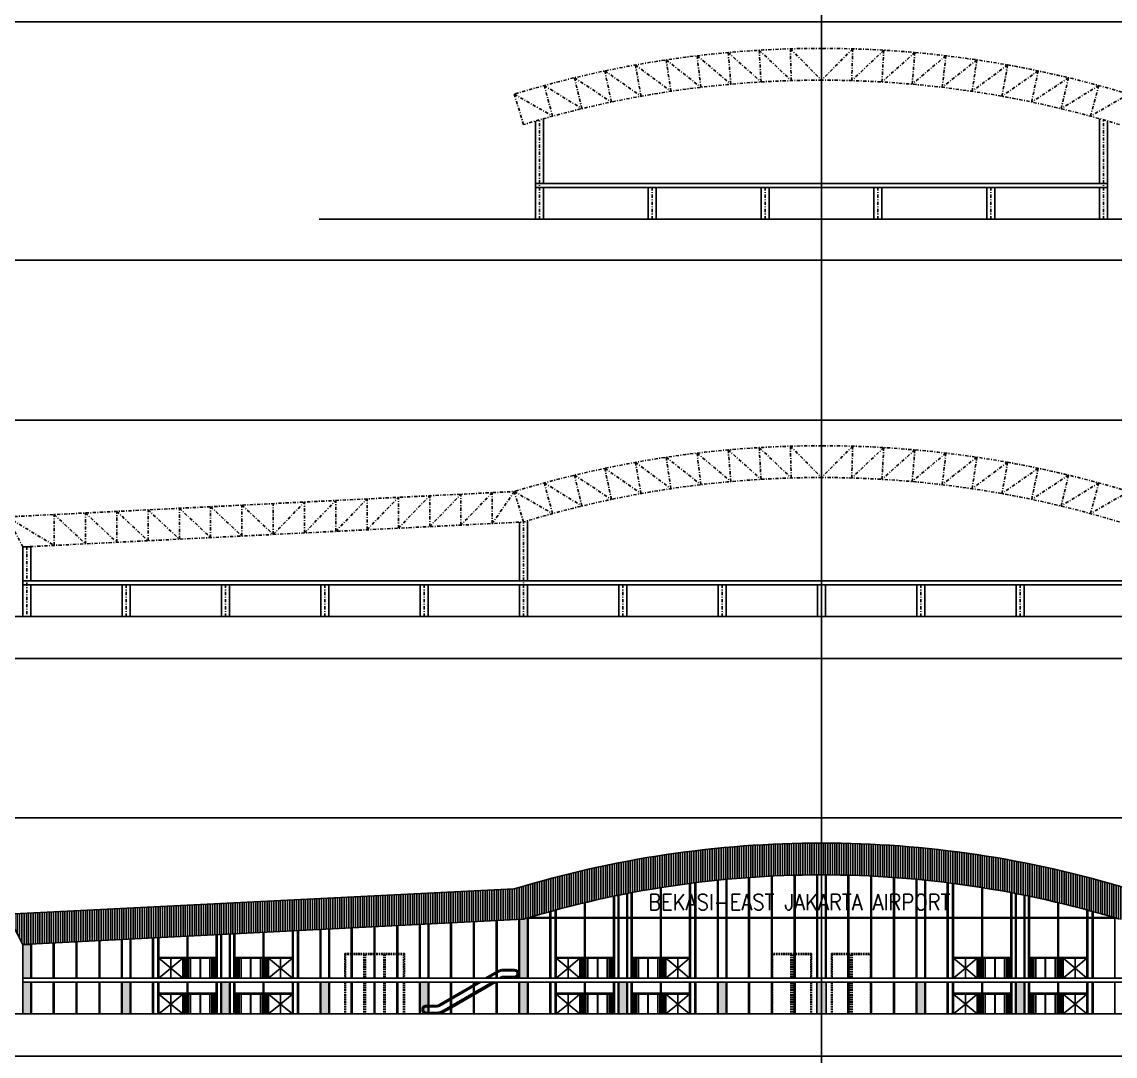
# Model space of a CAD drawing. Header units: millimetres. Extents: x -1 to 12300, y -1929 to 2470.
# Drawn here: x 7135.8 to 7273.3, y -1837.5 to -1707.3 of the extents above; entities that cross this region are included whole.
import ezdxf

# ---------------------------------------------------------------- set-up
doc = ezdxf.new("R2010")
doc.units = ezdxf.units.MM
doc.linetypes.add('DASHDOTBERNUZ', pattern=[0.8, 0.4, -0.2, 0, -0.2])
doc.linetypes.add('HIDDENBERNUZ', pattern=[0.3, 0.2, -0.1])
for name, color, linetype in [('01C', 250, 'Continuous'), ('01E', 250, 'DASHDOTBERNUZ'), ('01TXT', 250, 'Continuous'), ('05C', 1, 'Continuous'), ('_alçat', 7, 'Continuous')]:
    doc.layers.add(name, color=color, linetype=linetype)
doc.layers.add('_AUXILIAR', color=135, linetype='Continuous', plot=False)
doc.layers.add('viewport', color=241, linetype='Continuous', plot=False)
doc.styles.add('_PEGATINES', font='romans.shx', dxfattribs={"width": 0.9, "oblique": 20})

msp = doc.modelspace()

# ---------------------------------------------------------------- hatches: boundary and pattern name
at = {"layer": '_alçat'}
h = msp.add_hatch(dxfattribs=at)
h.set_pattern_fill('ANSI31', color=256, scale=0.09, angle=45)
h.paths.add_polyline_path([(7135.89, -1823.397), (7198.89, -1820.247, -0.0741552), (7236.39, -1814.655), (7236.39, -1810.655, 0.0741552), (7197.723, -1816.421), (7133.89, -1819.613)])
h = msp.add_hatch(dxfattribs=at)
h.set_pattern_fill('ANSI31', color=256, scale=0.09, angle=45)
h.paths.add_polyline_path([(7236.39, -1814.655), (7236.39, -1810.655, -0.0741552), (7275.057, -1816.421), (7338.89, -1819.613), (7336.89, -1823.397), (7273.89, -1820.247, 0.0741552)])
h = msp.add_hatch(color=256, dxfattribs=at)
h.dxf.hatch_style = 1
h.paths.add_polyline_path([(7198.39, -1827.655), (7199.39, -1827.655), (7199.39, -1820.096, 0.0010162), (7198.89, -1820.247), (7198.39, -1820.272)])
h = msp.add_hatch(color=256, dxfattribs=at)
h.dxf.hatch_style = 1
h.paths.add_polyline_path([(7136.89, -1823.397), (7135.89, -1823.397), (7135.89, -1827.655), (7136.89, -1827.655)])
h.paths.add_polyline_path([(7135.89, -1832.155), (7136.89, -1832.155), (7136.89, -1828.155), (7135.89, -1828.155)])
h = msp.add_hatch(color=256, dxfattribs=at)
h.dxf.hatch_style = 1
h.paths.add_polyline_path([(7148.39, -1832.155), (7149.39, -1832.155), (7149.39, -1828.155), (7148.39, -1828.155)])
h = msp.add_hatch(color=256, dxfattribs=at)
h.dxf.hatch_style = 1
h.paths.add_polyline_path([(7161.89, -1828.155), (7160.89, -1828.155), (7160.89, -1832.155), (7161.89, -1832.155)])
h = msp.add_hatch(color=256, dxfattribs=at)
h.dxf.hatch_style = 1
h.paths.add_polyline_path([(7174.39, -1828.155), (7173.39, -1828.155), (7173.39, -1832.155), (7174.39, -1832.155)])
h = msp.add_hatch(color=256, dxfattribs=at)
h.dxf.hatch_style = 1
h.paths.add_polyline_path([(7186.89, -1828.155), (7185.89, -1828.155), (7185.89, -1832.155), (7186.89, -1832.155)])
h = msp.add_hatch(color=256, dxfattribs=at)
h.dxf.hatch_style = 1
h.paths.add_polyline_path([(7199.39, -1828.155), (7198.39, -1828.155), (7198.39, -1832.155), (7199.39, -1832.155)])
h = msp.add_hatch(color=256, dxfattribs=at)
h.dxf.hatch_style = 1
h.paths.add_polyline_path([(7211.89, -1828.155), (7210.89, -1828.155), (7210.89, -1832.155), (7211.89, -1832.155)])
h = msp.add_hatch(color=256, dxfattribs=at)
h.dxf.hatch_style = 1
h.paths.add_polyline_path([(7224.39, -1828.155), (7223.39, -1828.155), (7223.39, -1832.155), (7224.39, -1832.155)])
h = msp.add_hatch(color=256, dxfattribs=at)
h.dxf.hatch_style = 1
h.paths.add_polyline_path([(7236.39, -1832.155), (7236.39, -1828.155), (7235.89, -1828.155), (7235.89, -1832.155)])
h = msp.add_hatch(color=256, dxfattribs=at)
h.dxf.hatch_style = 1
h.paths.add_polyline_path([(7236.39, -1832.155), (7236.39, -1828.155), (7236.89, -1828.155), (7236.89, -1832.155)])
h = msp.add_hatch(color=256, dxfattribs=at)
h.dxf.hatch_style = 1
h.paths.add_polyline_path([(7248.39, -1828.155), (7249.39, -1828.155), (7249.39, -1832.155), (7248.39, -1832.155)])
h = msp.add_hatch(color=256, dxfattribs=at)
h.dxf.hatch_style = 1
h.paths.add_polyline_path([(7260.89, -1828.155), (7261.89, -1828.155), (7261.89, -1832.155), (7260.89, -1832.155)])

# ---------------------------------------------------------------- linework, layer by layer
at = {"layer": '01C'}
for p, q in [((7201.39, -1727.655), (7201.39, -1719.512)), ((7271.39, -1727.655), (7271.39, -1719.512)), ((7200.39, -1727.655), (7200.39, -1719.799)), ((7272.39, -1727.655), (7272.39, -1719.799)), ((7200.39, -1732.155), (7200.39, -1728.155)), ((7201.39, -1732.155), (7201.39, -1728.155)), ((7214.59, -1732.155), (7214.59, -1728.155)), ((7215.59, -1732.155), (7215.59, -1728.155)), ((7228.79, -1732.155), (7228.79, -1728.155)), ((7229.79, -1732.155), (7229.79, -1728.155)), ((7242.99, -1732.155), (7242.99, -1728.155)), ((7243.99, -1732.155), (7243.99, -1728.155)), ((7257.19, -1732.155), (7257.19, -1728.155)), ((7258.19, -1732.155), (7258.19, -1728.155)), ((7271.39, -1732.155), (7271.39, -1728.155)), ((7272.39, -1732.155), (7272.39, -1728.155)), ((7198.39, -1770.272), (7198.39, -1777.655)), ((7199.39, -1770.096), (7199.39, -1777.655)), ((7135.89, -1777.655), (7135.89, -1773.397)), ((7135.89, -1773.397), (7136.89, -1773.397)), ((7136.89, -1777.655), (7136.89, -1773.397)), ((7135.89, -1778.155), (7135.89, -1782.155)), ((7136.89, -1778.155), (7136.89, -1782.155)), ((7148.39, -1778.155), (7148.39, -1782.155)), ((7149.39, -1778.155), (7149.39, -1782.155)), ((7160.89, -1778.155), (7160.89, -1782.155)), ((7161.89, -1778.155), (7161.89, -1782.155)), ((7173.39, -1778.155), (7173.39, -1782.155)), ((7174.39, -1778.155), (7174.39, -1782.155)), ((7185.89, -1778.155), (7185.89, -1782.155)), ((7186.89, -1778.155), (7186.89, -1782.155)), ((7198.39, -1778.155), (7198.39, -1782.155)), ((7199.39, -1778.155), (7199.39, -1782.155)), ((7210.89, -1778.155), (7210.89, -1782.155)), ((7211.89, -1778.155), (7211.89, -1782.155)), ((7223.39, -1778.155), (7223.39, -1782.155)), ((7224.39, -1778.155), (7224.39, -1782.155)), ((7235.89, -1778.155), (7235.89, -1782.155)), ((7236.89, -1778.155), (7236.89, -1782.155)), ((7248.39, -1778.155), (7248.39, -1782.155)), ((7249.39, -1778.155), (7249.39, -1782.155)), ((7260.89, -1778.155), (7260.89, -1782.155)), ((7261.89, -1778.155), (7261.89, -1782.155))]:
    msp.add_line(p, q, dxfattribs=at)
at = {"layer": '01E'}
for p, q in [((7224.989, -1715.161), (7224.634, -1711.177)), ((7224.634, -1711.177), (7228.784, -1714.88)), ((7228.547, -1710.887), (7228.784, -1714.88)), ((7228.547, -1710.887), (7232.585, -1714.711)), ((7232.585, -1714.711), (7232.467, -1710.713)), ((7232.467, -1710.713), (7236.39, -1714.655)), ((7236.39, -1714.655), (7236.39, -1710.655)), ((7240.313, -1710.713), (7236.39, -1714.655)), ((7240.195, -1714.711), (7240.313, -1710.713)), ((7244.233, -1710.887), (7240.195, -1714.711)), ((7244.233, -1710.887), (7243.996, -1714.88)), ((7248.146, -1711.177), (7243.996, -1714.88)), ((7247.791, -1715.161), (7248.146, -1711.177)), ((7213.678, -1716.677), (7212.971, -1712.74)), ((7212.971, -1712.74), (7217.433, -1716.06)), ((7217.433, -1716.06), (7216.843, -1712.104)), ((7216.843, -1712.104), (7221.204, -1715.555)), ((7221.204, -1715.555), (7220.732, -1711.583)), ((7220.732, -1711.583), (7224.989, -1715.161)), ((7252.049, -1711.583), (7247.791, -1715.161)), ((7251.576, -1715.555), (7252.049, -1711.583)), ((7255.938, -1712.104), (7251.576, -1715.555)), ((7255.348, -1716.06), (7255.938, -1712.104)), ((7259.809, -1712.74), (7255.348, -1716.06)), ((7259.102, -1716.677), (7259.809, -1712.74)), ((7209.12, -1713.491), (7209.943, -1717.405)), ((7209.12, -1713.491), (7213.678, -1716.677)), ((7263.66, -1713.491), (7259.102, -1716.677)), ((7263.66, -1713.491), (7262.837, -1717.405)), ((7202.546, -1719.191), (7201.493, -1715.332)), ((7201.493, -1715.332), (7206.231, -1718.243)), ((7206.231, -1718.243), (7205.293, -1714.355)), ((7205.293, -1714.355), (7209.943, -1717.405)), ((7267.488, -1714.355), (7262.837, -1717.405)), ((7266.549, -1718.243), (7267.488, -1714.355)), ((7271.288, -1715.332), (7266.549, -1718.243)), ((7270.235, -1719.191), (7271.288, -1715.332)), ((7197.723, -1716.421), (7202.546, -1719.191)), ((7198.89, -1720.247), (7197.723, -1716.421)), ((7275.057, -1716.421), (7270.235, -1719.191)), ((7200.89, -1732.155), (7200.89, -1719.655)), ((7271.89, -1732.155), (7271.89, -1719.655)), ((7215.09, -1732.155), (7215.09, -1728.155)), ((7229.29, -1732.155), (7229.29, -1728.155)), ((7243.49, -1732.155), (7243.49, -1728.155)), ((7257.69, -1732.155), (7257.69, -1728.155)), ((7228.547, -1760.887), (7228.784, -1764.88)), ((7228.547, -1760.887), (7232.585, -1764.711)), ((7232.585, -1764.711), (7232.467, -1760.713)), ((7232.467, -1760.713), (7236.39, -1764.655)), ((7236.39, -1764.655), (7236.39, -1760.655)), ((7240.313, -1760.713), (7236.39, -1764.655)), ((7240.195, -1764.711), (7240.313, -1760.713)), ((7244.233, -1760.887), (7240.195, -1764.711)), ((7244.233, -1760.887), (7243.996, -1764.88)), ((7217.433, -1766.06), (7216.843, -1762.104)), ((7216.843, -1762.104), (7221.204, -1765.555)), ((7221.204, -1765.555), (7220.732, -1761.583)), ((7220.732, -1761.583), (7224.989, -1765.161)), ((7224.989, -1765.161), (7224.634, -1761.177)), ((7224.634, -1761.177), (7228.784, -1764.88)), ((7248.146, -1761.177), (7243.996, -1764.88)), ((7247.791, -1765.161), (7248.146, -1761.177)), ((7252.049, -1761.583), (7247.791, -1765.161)), ((7251.576, -1765.555), (7252.049, -1761.583)), ((7255.938, -1762.104), (7251.576, -1765.555)), ((7255.348, -1766.06), (7255.938, -1762.104)), ((7209.12, -1763.491), (7209.943, -1767.405)), ((7209.12, -1763.491), (7213.678, -1766.677)), ((7213.678, -1766.677), (7212.971, -1762.74)), ((7212.971, -1762.74), (7217.433, -1766.06)), ((7259.809, -1762.74), (7255.348, -1766.06)), ((7259.102, -1766.677), (7259.809, -1762.74)), ((7263.66, -1763.491), (7259.102, -1766.677)), ((7263.66, -1763.491), (7262.837, -1767.405)), ((7206.231, -1768.243), (7205.293, -1764.355)), ((7205.293, -1764.355), (7209.943, -1767.405)), ((7267.488, -1764.355), (7262.837, -1767.405)), ((7266.549, -1768.243), (7267.488, -1764.355)), ((7133.89, -1769.613), (7197.723, -1766.421)), ((7197.723, -1766.421), (7194.953, -1770.444)), ((7198.89, -1770.247), (7197.723, -1766.421)), ((7197.723, -1766.421), (7202.546, -1769.191)), ((7202.546, -1769.191), (7201.493, -1765.332)), ((7201.493, -1765.332), (7206.231, -1768.243)), ((7271.288, -1765.332), (7266.549, -1768.243)), ((7270.235, -1769.191), (7271.288, -1765.332)), ((7275.057, -1766.421), (7270.235, -1769.191)), ((7167.39, -1771.822), (7171.328, -1767.741)), ((7171.328, -1771.625), (7175.265, -1767.544)), ((7171.328, -1771.625), (7171.328, -1767.741)), ((7175.265, -1771.428), (7179.203, -1767.347)), ((7175.265, -1771.428), (7175.265, -1767.544)), ((7179.203, -1771.231), (7183.14, -1767.15)), ((7179.203, -1771.231), (7179.203, -1767.347)), ((7183.14, -1771.034), (7187.078, -1766.953)), ((7183.14, -1771.034), (7183.14, -1767.15)), ((7187.078, -1770.838), (7191.015, -1766.756)), ((7187.078, -1770.838), (7187.078, -1766.953)), ((7194.953, -1766.56), (7191.015, -1770.641)), ((7191.015, -1770.641), (7191.015, -1766.756)), ((7194.953, -1770.444), (7194.953, -1766.56)), ((7143.765, -1773.003), (7143.765, -1769.119)), ((7143.765, -1769.119), (7147.703, -1772.806)), ((7147.703, -1772.806), (7147.703, -1768.922)), ((7147.703, -1768.922), (7151.64, -1772.609)), ((7151.64, -1772.609), (7151.64, -1768.725)), ((7151.64, -1768.725), (7155.578, -1772.413)), ((7155.578, -1772.413), (7155.578, -1768.528)), ((7155.578, -1768.528), (7159.515, -1772.216)), ((7159.515, -1772.216), (7159.515, -1768.331)), ((7159.515, -1768.331), (7163.453, -1772.019)), ((7163.453, -1772.019), (7163.453, -1768.135)), ((7163.453, -1768.135), (7167.39, -1771.822)), ((7167.39, -1771.822), (7167.39, -1767.938)), ((7135.89, -1773.397), (7133.89, -1769.613)), ((7133.89, -1769.613), (7139.828, -1773.2)), ((7135.89, -1773.397), (7198.89, -1770.247)), ((7139.828, -1773.2), (7139.828, -1769.316)), ((7139.828, -1769.316), (7143.765, -1773.003)), ((7198.89, -1782.155), (7198.89, -1770.247)), ((7136.39, -1773.372), (7136.39, -1782.155)), ((7148.89, -1778.155), (7148.89, -1782.155)), ((7161.39, -1778.155), (7161.39, -1782.155)), ((7173.89, -1778.155), (7173.89, -1782.155)), ((7186.39, -1778.155), (7186.39, -1782.155)), ((7211.39, -1778.155), (7211.39, -1782.155)), ((7223.89, -1778.155), (7223.89, -1782.155)), ((7236.39, -1778.155), (7236.39, -1782.155)), ((7248.89, -1778.155), (7248.89, -1782.155)), ((7261.39, -1778.155), (7261.39, -1782.155))]:
    msp.add_line(p, q, dxfattribs=at)
for centre, radius, start, end in [((7236.39, -1843.18), 132.525, 90, 106.96407), ((7236.39, -1843.18), 132.525, 73.03593, 90), ((7236.39, -1843.18), 128.525, 90, 106.96407), ((7236.39, -1843.18), 128.525, 73.03593, 90), ((7236.39, -1893.18), 132.525, 90, 106.96407), ((7236.39, -1893.18), 132.525, 73.03593, 90), ((7236.39, -1893.18), 128.525, 90, 106.96407), ((7236.39, -1893.18), 128.525, 73.03593, 90)]:
    msp.add_arc(centre, radius, start, end, dxfattribs=at)
at = {"layer": '05C'}
for p, q in [((7200.39, -1728.155), (7200.39, -1727.655)), ((7236.39, -1727.655), (7200.39, -1727.655)), ((7236.39, -1727.655), (7272.39, -1727.655)), ((7272.39, -1728.155), (7272.39, -1727.655)), ((7236.39, -1728.155), (7200.39, -1728.155)), ((7236.39, -1728.155), (7272.39, -1728.155)), ((7173.185, -1732.155), (7299.596, -1732.155)), ((7236.39, -1777.655), (7135.89, -1777.655)), ((7135.89, -1777.655), (7135.89, -1778.155)), ((7236.39, -1778.155), (7135.89, -1778.155)), ((7236.39, -1777.655), (7336.89, -1777.655)), ((7236.39, -1778.155), (7336.89, -1778.155)), ((7123.612, -1782.155), (7349.169, -1782.155)), ((7123.696, -1832.155), (7342.076, -1832.155))]:
    msp.add_line(p, q, dxfattribs=at)
at = {"layer": '_alçat'}
for p, q in [((7148.39, -1782.155), (7148.39, -1778.155)), ((7149.39, -1782.155), (7149.39, -1778.155)), ((7160.89, -1782.155), (7160.89, -1778.155)), ((7161.89, -1782.155), (7161.89, -1778.155)), ((7173.39, -1782.155), (7173.39, -1778.155)), ((7174.39, -1782.155), (7174.39, -1778.155)), ((7185.89, -1782.155), (7185.89, -1778.155)), ((7186.89, -1782.155), (7186.89, -1778.155)), ((7210.89, -1782.155), (7210.89, -1778.155)), ((7211.89, -1782.155), (7211.89, -1778.155)), ((7223.39, -1782.155), (7223.39, -1778.155)), ((7224.39, -1782.155), (7224.39, -1778.155)), ((7235.89, -1782.155), (7235.89, -1778.155)), ((7236.89, -1782.155), (7236.89, -1778.155)), ((7248.39, -1782.155), (7248.39, -1778.155)), ((7249.39, -1782.155), (7249.39, -1778.155)), ((7260.89, -1782.155), (7260.89, -1778.155)), ((7261.89, -1782.155), (7261.89, -1778.155)), ((7232.965, -1827.655), (7232.965, -1814.7)), ((7233.015, -1827.655), (7233.015, -1814.699)), ((7233.065, -1827.655), (7233.065, -1814.698)), ((7235.79, -1827.655), (7235.79, -1814.656)), ((7235.84, -1827.655), (7235.84, -1814.656)), ((7235.89, -1827.655), (7235.89, -1814.656)), ((7236.89, -1827.655), (7236.89, -1814.656)), ((7236.94, -1827.655), (7236.94, -1814.656)), ((7236.99, -1827.655), (7236.99, -1814.656)), ((7239.715, -1827.655), (7239.715, -1814.698)), ((7239.765, -1827.655), (7239.765, -1814.699)), ((7239.815, -1827.655), (7239.815, -1814.7)), ((7219.796, -1815.73), (7219.796, -1827.655)), ((7219.896, -1815.717), (7219.896, -1827.655)), ((7220.465, -1827.655), (7220.465, -1815.645)), ((7220.515, -1827.655), (7220.515, -1815.639)), ((7220.565, -1827.655), (7220.565, -1815.633)), ((7223.29, -1827.655), (7223.29, -1815.324)), ((7223.34, -1827.655), (7223.34, -1815.319)), ((7223.39, -1827.655), (7223.39, -1815.314)), ((7224.39, -1827.655), (7224.39, -1815.216)), ((7224.44, -1827.655), (7224.44, -1815.211)), ((7224.49, -1827.655), (7224.49, -1815.207)), ((7227.215, -1827.655), (7227.215, -1814.982)), ((7227.265, -1827.655), (7227.265, -1814.979)), ((7227.315, -1827.655), (7227.315, -1814.975)), ((7230.09, -1827.655), (7230.09, -1814.809)), ((7230.14, -1827.655), (7230.14, -1814.807)), ((7230.19, -1827.655), (7230.19, -1814.804)), ((7242.59, -1827.655), (7242.59, -1814.804)), ((7242.64, -1827.655), (7242.64, -1814.807)), ((7242.69, -1827.655), (7242.69, -1814.809)), ((7245.465, -1827.655), (7245.465, -1814.975)), ((7245.515, -1827.655), (7245.515, -1814.979)), ((7245.565, -1827.655), (7245.565, -1814.982)), ((7248.29, -1827.655), (7248.29, -1815.207)), ((7248.34, -1827.655), (7248.34, -1815.211)), ((7248.39, -1827.655), (7248.39, -1815.216)), ((7249.39, -1827.655), (7249.39, -1815.314)), ((7249.44, -1827.655), (7249.44, -1815.319)), ((7249.49, -1827.655), (7249.49, -1815.324)), ((7252.215, -1827.655), (7252.215, -1815.633)), ((7252.265, -1827.655), (7252.265, -1815.639)), ((7252.315, -1827.655), (7252.315, -1815.645)), ((7252.884, -1815.717), (7252.884, -1827.655)), ((7252.984, -1815.73), (7252.984, -1827.655)), ((7133.89, -1819.613), (7197.723, -1816.421)), ((7210.229, -1817.345), (7210.229, -1827.655)), ((7210.329, -1817.325), (7210.329, -1827.655)), ((7210.79, -1827.655), (7210.79, -1817.23)), ((7210.89, -1827.655), (7210.89, -1817.21)), ((7211.89, -1827.655), (7211.89, -1817.011)), ((7211.99, -1827.655), (7211.99, -1816.992)), ((7212.451, -1816.904), (7212.451, -1827.655)), ((7212.551, -1816.885), (7212.551, -1827.655)), ((7216.124, -1825.055), (7216.124, -1816.263)), ((7216.174, -1825.055), (7216.174, -1816.255)), ((7216.224, -1825.055), (7216.224, -1816.247)), ((7256.557, -1825.055), (7256.557, -1816.247)), ((7256.607, -1825.055), (7256.607, -1816.255)), ((7256.657, -1825.055), (7256.657, -1816.263)), ((7260.229, -1816.885), (7260.229, -1827.655)), ((7260.329, -1816.904), (7260.329, -1827.655)), ((7260.79, -1827.655), (7260.79, -1816.992)), ((7260.89, -1827.655), (7260.89, -1817.011)), ((7261.89, -1827.655), (7261.89, -1817.21)), ((7261.99, -1827.655), (7261.99, -1817.23)), ((7262.451, -1817.325), (7262.451, -1827.655)), ((7262.551, -1817.345), (7262.551, -1827.655)), ((7206.557, -1825.055), (7206.557, -1818.165)), ((7206.607, -1825.055), (7206.607, -1818.153)), ((7206.657, -1825.055), (7206.657, -1818.141)), ((7266.124, -1825.055), (7266.124, -1818.141)), ((7266.174, -1825.055), (7266.174, -1818.153)), ((7266.224, -1825.055), (7266.224, -1818.165)), ((7135.89, -1823.397), (7133.89, -1819.613)), ((7199.39, -1827.655), (7199.39, -1820.096)), ((7199.49, -1820.016), (7236.39, -1820.016)), ((7199.49, -1827.655), (7199.49, -1820.066)), ((7199.49, -1820.066), (7236.39, -1820.066)), ((7199.49, -1820.116), (7236.39, -1820.116)), ((7202.215, -1827.655), (7202.215, -1819.281)), ((7202.265, -1827.655), (7202.265, -1819.268)), ((7202.315, -1827.655), (7202.315, -1819.254)), ((7202.884, -1819.099), (7202.884, -1827.655)), ((7202.984, -1819.072), (7202.984, -1827.655)), ((7273.29, -1820.016), (7236.39, -1820.016)), ((7273.29, -1820.066), (7236.39, -1820.066)), ((7273.29, -1820.116), (7236.39, -1820.116)), ((7269.796, -1819.072), (7269.796, -1827.655)), ((7269.896, -1819.099), (7269.896, -1827.655)), ((7270.465, -1827.655), (7270.465, -1819.254)), ((7270.515, -1827.655), (7270.515, -1819.268)), ((7270.565, -1827.655), (7270.565, -1819.281)), ((7273.29, -1827.655), (7273.29, -1820.066)), ((7135.89, -1823.397), (7198.89, -1820.247)), ((7173.29, -1827.655), (7173.29, -1821.527)), ((7173.34, -1827.655), (7173.34, -1821.524)), ((7173.39, -1827.655), (7173.39, -1821.522)), ((7174.39, -1827.655), (7174.39, -1821.472)), ((7174.44, -1827.655), (7174.44, -1821.469)), ((7174.49, -1827.655), (7174.49, -1821.467)), ((7177.215, -1827.655), (7177.215, -1821.331)), ((7177.265, -1827.655), (7177.265, -1821.328)), ((7177.315, -1827.655), (7177.315, -1821.326)), ((7180.09, -1827.655), (7180.09, -1821.187)), ((7180.14, -1827.655), (7180.14, -1821.184)), ((7180.19, -1827.655), (7180.19, -1821.182)), ((7182.965, -1827.655), (7182.965, -1821.043)), ((7183.015, -1827.655), (7183.015, -1821.041)), ((7183.065, -1827.655), (7183.065, -1821.038)), ((7185.79, -1827.655), (7185.79, -1820.902)), ((7185.84, -1827.655), (7185.84, -1820.899)), ((7185.89, -1827.655), (7185.89, -1820.897)), ((7186.89, -1827.655), (7186.89, -1820.847)), ((7186.94, -1827.655), (7186.94, -1820.844)), ((7186.99, -1827.655), (7186.99, -1820.842)), ((7189.715, -1827.655), (7189.715, -1820.706)), ((7189.765, -1827.655), (7189.765, -1820.703)), ((7189.815, -1827.655), (7189.815, -1820.701)), ((7192.59, -1827.655), (7192.59, -1820.562)), ((7192.64, -1827.655), (7192.64, -1820.559)), ((7192.69, -1827.655), (7192.69, -1820.557)), ((7195.465, -1827.655), (7195.465, -1820.418)), ((7195.515, -1827.655), (7195.515, -1820.416)), ((7195.565, -1827.655), (7195.565, -1820.413)), ((7198.29, -1827.655), (7198.29, -1820.277)), ((7198.39, -1827.655), (7198.39, -1820.272)), ((7145.465, -1827.655), (7145.465, -1822.918)), ((7145.515, -1827.655), (7145.515, -1822.916)), ((7145.565, -1827.655), (7145.565, -1822.913)), ((7148.29, -1827.655), (7148.29, -1822.777)), ((7148.34, -1827.655), (7148.34, -1822.774)), ((7148.39, -1827.655), (7148.39, -1822.772)), ((7149.39, -1827.655), (7149.39, -1822.722)), ((7149.44, -1827.655), (7149.44, -1822.719)), ((7149.49, -1827.655), (7149.49, -1822.717)), ((7152.215, -1827.655), (7152.215, -1822.581)), ((7152.265, -1827.655), (7152.265, -1822.578)), ((7152.315, -1827.655), (7152.315, -1822.576)), ((7152.884, -1822.547), (7152.884, -1827.655)), ((7152.984, -1822.542), (7152.984, -1827.655)), ((7156.557, -1825.055), (7156.557, -1822.364)), ((7156.607, -1825.055), (7156.607, -1822.361)), ((7156.657, -1825.055), (7156.657, -1822.359)), ((7160.229, -1822.18), (7160.229, -1827.655)), ((7160.329, -1822.175), (7160.329, -1827.655)), ((7160.79, -1827.655), (7160.79, -1822.152)), ((7160.89, -1827.655), (7160.89, -1822.147)), ((7161.89, -1827.655), (7161.89, -1822.097)), ((7161.99, -1827.655), (7161.99, -1822.092)), ((7162.451, -1822.069), (7162.451, -1827.655)), ((7162.551, -1822.064), (7162.551, -1827.655)), ((7166.124, -1825.055), (7166.124, -1821.885)), ((7166.174, -1825.055), (7166.174, -1821.883)), ((7166.224, -1825.055), (7166.224, -1821.88)), ((7169.796, -1821.702), (7169.796, -1827.655)), ((7169.896, -1821.697), (7169.896, -1827.655)), ((7170.465, -1827.655), (7170.465, -1821.668)), ((7170.515, -1827.655), (7170.515, -1821.666)), ((7170.565, -1827.655), (7170.565, -1821.663)), ((7198.39, -1827.655), (7198.39, -1822.772)), ((7135.89, -1827.655), (7135.89, -1823.397)), ((7135.89, -1823.397), (7136.89, -1823.397)), ((7136.89, -1827.655), (7136.89, -1823.397)), ((7136.99, -1827.655), (7136.99, -1823.342)), ((7139.715, -1827.655), (7139.715, -1823.206)), ((7139.765, -1827.655), (7139.765, -1823.203)), ((7139.815, -1827.655), (7139.815, -1823.201)), ((7142.59, -1827.655), (7142.59, -1823.062)), ((7142.64, -1827.655), (7142.64, -1823.059)), ((7142.69, -1827.655), (7142.69, -1823.057)), ((7152.984, -1825.055), (7160.229, -1825.055)), ((7152.984, -1825.155), (7155.996, -1825.155)), ((7152.984, -1825.155), (7154.49, -1826.405)), ((7154.49, -1825.155), (7154.49, -1827.655)), ((7155.996, -1825.155), (7154.49, -1826.405)), ((7155.996, -1825.155), (7155.996, -1827.655)), ((7156.096, -1825.055), (7156.096, -1827.655)), ((7156.196, -1825.155), (7160.229, -1825.155)), ((7156.196, -1825.155), (7156.196, -1827.655)), ((7156.246, -1825.155), (7156.246, -1827.655)), ((7156.296, -1825.155), (7156.296, -1827.655)), ((7156.396, -1825.155), (7156.396, -1827.655)), ((7156.546, -1825.155), (7156.546, -1827.655)), ((7156.746, -1825.155), (7156.746, -1827.655)), ((7156.996, -1825.155), (7156.996, -1827.655)), ((7158.193, -1825.155), (7158.193, -1827.655)), ((7158.233, -1825.155), (7158.233, -1827.655)), ((7159.429, -1825.155), (7159.429, -1827.655)), ((7159.679, -1825.155), (7159.679, -1827.655)), ((7159.879, -1825.155), (7159.879, -1827.655)), ((7160.029, -1825.155), (7160.029, -1827.655)), ((7160.129, -1825.155), (7160.129, -1827.655)), ((7160.179, -1825.155), (7160.179, -1827.655)), ((7160.229, -1825.155), (7160.229, -1827.655)), ((7169.796, -1825.055), (7162.551, -1825.055)), ((7166.584, -1825.155), (7162.551, -1825.155)), ((7162.551, -1825.155), (7162.551, -1827.655)), ((7162.601, -1825.155), (7162.601, -1827.655)), ((7162.651, -1825.155), (7162.651, -1827.655)), ((7162.751, -1825.155), (7162.751, -1827.655)), ((7162.901, -1825.155), (7162.901, -1827.655)), ((7163.101, -1825.155), (7163.101, -1827.655)), ((7163.351, -1825.155), (7163.351, -1827.655)), ((7164.548, -1825.155), (7164.548, -1827.655)), ((7164.588, -1825.155), (7164.588, -1827.655)), ((7165.784, -1825.155), (7165.784, -1827.655)), ((7166.034, -1825.155), (7166.034, -1827.655)), ((7166.234, -1825.155), (7166.234, -1827.655)), ((7166.384, -1825.155), (7166.384, -1827.655)), ((7166.484, -1825.155), (7166.484, -1827.655)), ((7166.534, -1825.155), (7166.534, -1827.655)), ((7166.584, -1825.155), (7166.584, -1827.655)), ((7166.684, -1825.055), (7166.684, -1827.655)), ((7169.796, -1825.155), (7166.784, -1825.155)), ((7166.784, -1825.155), (7166.784, -1827.655)), ((7166.784, -1825.155), (7168.29, -1826.405)), ((7168.29, -1825.155), (7168.29, -1827.655)), ((7169.796, -1825.155), (7168.29, -1826.405)), ((7202.984, -1825.055), (7210.229, -1825.055)), ((7202.984, -1825.155), (7205.996, -1825.155)), ((7202.984, -1825.155), (7204.49, -1826.405)), ((7204.49, -1825.155), (7204.49, -1827.655)), ((7205.996, -1825.155), (7204.49, -1826.405)), ((7205.996, -1825.155), (7205.996, -1827.655)), ((7206.096, -1825.055), (7206.096, -1827.655)), ((7206.196, -1825.155), (7210.229, -1825.155)), ((7206.196, -1825.155), (7206.196, -1827.655)), ((7206.246, -1825.155), (7206.246, -1827.655)), ((7206.296, -1825.155), (7206.296, -1827.655)), ((7206.396, -1825.155), (7206.396, -1827.655)), ((7206.546, -1825.155), (7206.546, -1827.655)), ((7206.746, -1825.155), (7206.746, -1827.655)), ((7206.996, -1825.155), (7206.996, -1827.655)), ((7208.193, -1825.155), (7208.193, -1827.655)), ((7208.233, -1825.155), (7208.233, -1827.655)), ((7209.429, -1825.155), (7209.429, -1827.655)), ((7209.679, -1825.155), (7209.679, -1827.655)), ((7209.879, -1825.155), (7209.879, -1827.655)), ((7210.029, -1825.155), (7210.029, -1827.655)), ((7210.129, -1825.155), (7210.129, -1827.655)), ((7210.179, -1825.155), (7210.179, -1827.655)), ((7210.229, -1825.155), (7210.229, -1827.655)), ((7219.796, -1825.055), (7212.551, -1825.055)), ((7216.584, -1825.155), (7212.551, -1825.155)), ((7212.551, -1825.155), (7212.551, -1827.655)), ((7212.601, -1825.155), (7212.601, -1827.655)), ((7212.651, -1825.155), (7212.651, -1827.655)), ((7212.751, -1825.155), (7212.751, -1827.655)), ((7212.901, -1825.155), (7212.901, -1827.655)), ((7213.101, -1825.155), (7213.101, -1827.655)), ((7213.351, -1825.155), (7213.351, -1827.655)), ((7214.548, -1825.155), (7214.548, -1827.655)), ((7214.588, -1825.155), (7214.588, -1827.655)), ((7215.784, -1825.155), (7215.784, -1827.655)), ((7216.034, -1825.155), (7216.034, -1827.655)), ((7216.234, -1825.155), (7216.234, -1827.655)), ((7216.384, -1825.155), (7216.384, -1827.655)), ((7216.484, -1825.155), (7216.484, -1827.655)), ((7216.534, -1825.155), (7216.534, -1827.655)), ((7216.584, -1825.155), (7216.584, -1827.655)), ((7216.684, -1825.055), (7216.684, -1827.655)), ((7219.796, -1825.155), (7216.784, -1825.155)), ((7216.784, -1825.155), (7216.784, -1827.655)), ((7216.784, -1825.155), (7218.29, -1826.405)), ((7218.29, -1825.155), (7218.29, -1827.655)), ((7219.796, -1825.155), (7218.29, -1826.405)), ((7252.984, -1825.055), (7260.229, -1825.055)), ((7252.984, -1825.155), (7255.996, -1825.155)), ((7252.984, -1825.155), (7254.49, -1826.405)), ((7254.49, -1825.155), (7254.49, -1827.655)), ((7255.996, -1825.155), (7254.49, -1826.405)), ((7255.996, -1825.155), (7255.996, -1827.655)), ((7256.096, -1825.055), (7256.096, -1827.655)), ((7256.196, -1825.155), (7260.229, -1825.155)), ((7256.196, -1825.155), (7256.196, -1827.655)), ((7256.246, -1825.155), (7256.246, -1827.655)), ((7256.296, -1825.155), (7256.296, -1827.655)), ((7256.396, -1825.155), (7256.396, -1827.655)), ((7256.546, -1825.155), (7256.546, -1827.655)), ((7256.746, -1825.155), (7256.746, -1827.655)), ((7256.996, -1825.155), (7256.996, -1827.655)), ((7258.193, -1825.155), (7258.193, -1827.655)), ((7258.233, -1825.155), (7258.233, -1827.655)), ((7259.429, -1825.155), (7259.429, -1827.655)), ((7259.679, -1825.155), (7259.679, -1827.655)), ((7259.879, -1825.155), (7259.879, -1827.655)), ((7260.029, -1825.155), (7260.029, -1827.655)), ((7260.129, -1825.155), (7260.129, -1827.655)), ((7260.179, -1825.155), (7260.179, -1827.655)), ((7260.229, -1825.155), (7260.229, -1827.655)), ((7269.796, -1825.055), (7262.551, -1825.055)), ((7266.584, -1825.155), (7262.551, -1825.155)), ((7262.551, -1825.155), (7262.551, -1827.655)), ((7262.601, -1825.155), (7262.601, -1827.655)), ((7262.651, -1825.155), (7262.651, -1827.655)), ((7262.751, -1825.155), (7262.751, -1827.655)), ((7262.901, -1825.155), (7262.901, -1827.655)), ((7263.101, -1825.155), (7263.101, -1827.655)), ((7263.351, -1825.155), (7263.351, -1827.655)), ((7264.548, -1825.155), (7264.548, -1827.655)), ((7264.588, -1825.155), (7264.588, -1827.655)), ((7265.784, -1825.155), (7265.784, -1827.655)), ((7266.034, -1825.155), (7266.034, -1827.655)), ((7266.234, -1825.155), (7266.234, -1827.655)), ((7266.384, -1825.155), (7266.384, -1827.655)), ((7266.484, -1825.155), (7266.484, -1827.655)), ((7266.534, -1825.155), (7266.534, -1827.655)), ((7266.584, -1825.155), (7266.584, -1827.655)), ((7266.684, -1825.055), (7266.684, -1827.655)), ((7269.796, -1825.155), (7266.784, -1825.155)), ((7266.784, -1825.155), (7266.784, -1827.655)), ((7266.784, -1825.155), (7268.29, -1826.405)), ((7268.29, -1825.155), (7268.29, -1827.655)), ((7269.796, -1825.155), (7268.29, -1826.405)), ((7154.49, -1826.405), (7152.984, -1827.655)), ((7154.49, -1826.405), (7155.996, -1827.655)), ((7168.29, -1826.405), (7166.784, -1827.655)), ((7168.29, -1826.405), (7169.796, -1827.655)), ((7194.062, -1827.655), (7195.613, -1826.759)), ((7194.112, -1827.655), (7195.626, -1826.781)), ((7194.212, -1827.655), (7195.651, -1826.824)), ((7194.397, -1827.655), (7195.697, -1826.904)), ((7196.376, -1826.555), (7197.742, -1826.555)), ((7196.376, -1826.58), (7197.742, -1826.58)), ((7196.376, -1826.63), (7197.742, -1826.63)), ((7196.376, -1826.722), (7197.742, -1826.722)), ((7204.49, -1826.405), (7202.984, -1827.655)), ((7204.49, -1826.405), (7205.996, -1827.655)), ((7218.29, -1826.405), (7216.784, -1827.655)), ((7218.29, -1826.405), (7219.796, -1827.655)), ((7254.49, -1826.405), (7252.984, -1827.655)), ((7254.49, -1826.405), (7255.996, -1827.655)), ((7268.29, -1826.405), (7266.784, -1827.655)), ((7268.29, -1826.405), (7269.796, -1827.655)), ((7236.39, -1827.655), (7135.89, -1827.655)), ((7135.89, -1828.155), (7135.89, -1827.655)), ((7236.39, -1828.155), (7135.89, -1828.155)), ((7135.89, -1832.155), (7135.89, -1828.155)), ((7136.89, -1832.155), (7136.89, -1828.155)), ((7136.99, -1832.155), (7136.99, -1828.155)), ((7139.715, -1832.155), (7139.715, -1828.155)), ((7139.765, -1832.155), (7139.765, -1828.155)), ((7139.815, -1832.155), (7139.815, -1828.155)), ((7142.59, -1832.155), (7142.59, -1828.155)), ((7142.64, -1832.155), (7142.64, -1828.155)), ((7142.69, -1832.155), (7142.69, -1828.155)), ((7145.465, -1832.155), (7145.465, -1828.155)), ((7145.515, -1832.155), (7145.515, -1828.155)), ((7145.565, -1832.155), (7145.565, -1828.155)), ((7148.29, -1832.155), (7148.29, -1828.155)), ((7148.39, -1832.155), (7148.39, -1828.155)), ((7149.39, -1832.155), (7149.39, -1828.155)), ((7149.49, -1832.155), (7149.49, -1828.155)), ((7152.215, -1832.155), (7152.215, -1828.155)), ((7152.265, -1832.155), (7152.265, -1828.155)), ((7152.315, -1832.155), (7152.315, -1828.155)), ((7152.884, -1828.155), (7152.884, -1832.155)), ((7152.984, -1828.155), (7152.984, -1832.155)), ((7156.557, -1829.555), (7156.557, -1828.155)), ((7156.607, -1829.555), (7156.607, -1828.155)), ((7156.657, -1829.555), (7156.657, -1828.155)), ((7160.229, -1828.155), (7160.229, -1832.155)), ((7160.329, -1828.155), (7160.329, -1832.155)), ((7160.79, -1832.155), (7160.79, -1828.155)), ((7160.89, -1832.155), (7160.89, -1828.155)), ((7161.89, -1832.155), (7161.89, -1828.155)), ((7161.99, -1832.155), (7161.99, -1828.155)), ((7162.451, -1828.155), (7162.451, -1832.155)), ((7162.551, -1828.155), (7162.551, -1832.155)), ((7166.124, -1829.555), (7166.124, -1828.155)), ((7166.174, -1829.555), (7166.174, -1828.155)), ((7166.224, -1829.555), (7166.224, -1828.155)), ((7169.796, -1828.155), (7169.796, -1832.155)), ((7169.896, -1828.155), (7169.896, -1832.155)), ((7170.465, -1832.155), (7170.465, -1828.155)), ((7170.515, -1832.155), (7170.515, -1828.155)), ((7170.565, -1832.155), (7170.565, -1828.155)), ((7173.29, -1832.155), (7173.29, -1828.155)), ((7173.39, -1832.155), (7173.39, -1828.155)), ((7174.39, -1832.155), (7174.39, -1828.155)), ((7174.49, -1832.155), (7174.49, -1828.155)), ((7177.215, -1832.155), (7177.215, -1828.155)), ((7177.265, -1832.155), (7177.265, -1828.155)), ((7177.315, -1832.155), (7177.315, -1828.155)), ((7180.09, -1832.155), (7180.09, -1828.155)), ((7180.14, -1832.155), (7180.14, -1828.155)), ((7180.19, -1832.155), (7180.19, -1828.155)), ((7182.965, -1832.155), (7182.965, -1828.155)), ((7183.015, -1832.155), (7183.015, -1828.155)), ((7183.065, -1832.155), (7183.065, -1828.155)), ((7185.79, -1832.155), (7185.79, -1828.155)), ((7185.89, -1832.155), (7185.89, -1828.155)), ((7186.89, -1832.155), (7186.89, -1828.155)), ((7186.99, -1832.155), (7186.99, -1828.155)), ((7188.249, -1831.012), (7193.197, -1828.155)), ((7188.261, -1831.033), (7193.246, -1828.155)), ((7188.286, -1831.076), (7193.346, -1828.155)), ((7188.332, -1831.156), (7193.531, -1828.155)), ((7194.961, -1828.155), (7188.645, -1831.801)), ((7195.146, -1828.155), (7188.69, -1831.882)), ((7195.246, -1828.155), (7188.714, -1831.926)), ((7189.715, -1832.155), (7189.715, -1828.155)), ((7189.765, -1832.155), (7189.765, -1828.155)), ((7189.815, -1832.155), (7189.815, -1828.155)), ((7192.59, -1832.155), (7192.59, -1828.155)), ((7192.64, -1832.155), (7192.64, -1828.155)), ((7192.69, -1832.155), (7192.69, -1828.155)), ((7195.396, -1828.155), (7193.664, -1829.155)), ((7195.465, -1832.155), (7195.465, -1828.155)), ((7195.515, -1832.155), (7195.515, -1828.155)), ((7195.565, -1832.155), (7195.565, -1828.155)), ((7196.054, -1827.523), (7195.827, -1827.655)), ((7196.101, -1827.603), (7196.012, -1827.655)), ((7196.126, -1827.647), (7196.112, -1827.655)), ((7197.742, -1827.437), (7196.376, -1827.437)), ((7197.742, -1827.53), (7196.376, -1827.53)), ((7197.742, -1827.58), (7196.376, -1827.58)), ((7197.242, -1827.655), (7196.376, -1827.655)), ((7198.29, -1832.155), (7198.29, -1828.155)), ((7198.39, -1832.155), (7198.39, -1828.155)), ((7199.39, -1832.155), (7199.39, -1828.155)), ((7199.49, -1832.155), (7199.49, -1828.155)), ((7202.215, -1832.155), (7202.215, -1828.155)), ((7202.265, -1832.155), (7202.265, -1828.155)), ((7202.315, -1832.155), (7202.315, -1828.155)), ((7202.884, -1828.155), (7202.884, -1832.155)), ((7202.984, -1828.155), (7202.984, -1832.155)), ((7206.557, -1829.555), (7206.557, -1828.155)), ((7206.607, -1829.555), (7206.607, -1828.155)), ((7206.657, -1829.555), (7206.657, -1828.155)), ((7210.229, -1828.155), (7210.229, -1832.155)), ((7210.329, -1828.155), (7210.329, -1832.155)), ((7210.79, -1832.155), (7210.79, -1828.155)), ((7210.89, -1832.155), (7210.89, -1828.155)), ((7211.89, -1832.155), (7211.89, -1828.155)), ((7211.99, -1832.155), (7211.99, -1828.155)), ((7212.451, -1828.155), (7212.451, -1832.155)), ((7212.551, -1828.155), (7212.551, -1832.155)), ((7216.124, -1829.555), (7216.124, -1828.155)), ((7216.174, -1829.555), (7216.174, -1828.155)), ((7216.224, -1829.555), (7216.224, -1828.155)), ((7219.796, -1828.155), (7219.796, -1832.155)), ((7219.896, -1828.155), (7219.896, -1832.155)), ((7220.465, -1832.155), (7220.465, -1828.155)), ((7220.515, -1832.155), (7220.515, -1828.155)), ((7220.565, -1832.155), (7220.565, -1828.155)), ((7223.29, -1832.155), (7223.29, -1828.155)), ((7223.39, -1832.155), (7223.39, -1828.155)), ((7224.39, -1832.155), (7224.39, -1828.155)), ((7224.49, -1832.155), (7224.49, -1828.155)), ((7224.49, -1832.155), (7224.49, -1828.155)), ((7227.215, -1832.155), (7227.215, -1828.155)), ((7227.265, -1832.155), (7227.265, -1828.155)), ((7227.315, -1832.155), (7227.315, -1828.155)), ((7230.09, -1832.155), (7230.09, -1828.155)), ((7230.14, -1828.155), (7230.14, -1832.155)), ((7230.19, -1832.155), (7230.19, -1828.155)), ((7232.965, -1832.155), (7232.965, -1828.155)), ((7233.015, -1832.155), (7233.015, -1828.155)), ((7233.065, -1832.155), (7233.065, -1828.155)), ((7235.79, -1832.155), (7235.79, -1828.155)), ((7236.39, -1827.655), (7336.89, -1827.655)), ((7236.39, -1828.155), (7336.89, -1828.155)), ((7236.99, -1832.155), (7236.99, -1828.155)), ((7239.715, -1832.155), (7239.715, -1828.155)), ((7239.765, -1832.155), (7239.765, -1828.155)), ((7239.815, -1832.155), (7239.815, -1828.155)), ((7242.59, -1832.155), (7242.59, -1828.155)), ((7242.64, -1828.155), (7242.64, -1832.155)), ((7242.69, -1832.155), (7242.69, -1828.155)), ((7245.465, -1832.155), (7245.465, -1828.155)), ((7245.515, -1832.155), (7245.515, -1828.155)), ((7245.565, -1832.155), (7245.565, -1828.155)), ((7248.29, -1832.155), (7248.29, -1828.155)), ((7248.29, -1832.155), (7248.29, -1828.155)), ((7248.39, -1832.155), (7248.39, -1828.155)), ((7249.39, -1832.155), (7249.39, -1828.155)), ((7249.49, -1832.155), (7249.49, -1828.155)), ((7252.215, -1832.155), (7252.215, -1828.155)), ((7252.265, -1832.155), (7252.265, -1828.155)), ((7252.315, -1832.155), (7252.315, -1828.155)), ((7252.884, -1828.155), (7252.884, -1832.155)), ((7252.984, -1828.155), (7252.984, -1832.155)), ((7256.557, -1829.555), (7256.557, -1828.155)), ((7256.607, -1829.555), (7256.607, -1828.155)), ((7256.657, -1829.555), (7256.657, -1828.155)), ((7260.229, -1828.155), (7260.229, -1832.155)), ((7260.329, -1828.155), (7260.329, -1832.155)), ((7260.79, -1832.155), (7260.79, -1828.155)), ((7260.89, -1832.155), (7260.89, -1828.155)), ((7261.89, -1832.155), (7261.89, -1828.155)), ((7261.99, -1832.155), (7261.99, -1828.155)), ((7262.451, -1828.155), (7262.451, -1832.155)), ((7262.551, -1828.155), (7262.551, -1832.155)), ((7266.124, -1829.555), (7266.124, -1828.155)), ((7266.174, -1829.555), (7266.174, -1828.155)), ((7266.224, -1829.555), (7266.224, -1828.155)), ((7269.796, -1828.155), (7269.796, -1832.155)), ((7269.896, -1828.155), (7269.896, -1832.155)), ((7270.465, -1832.155), (7270.465, -1828.155)), ((7270.515, -1832.155), (7270.515, -1828.155)), ((7270.565, -1832.155), (7270.565, -1828.155)), ((7273.29, -1832.155), (7273.29, -1828.155)), ((7152.984, -1829.555), (7160.229, -1829.555)), ((7152.984, -1829.655), (7155.996, -1829.655)), ((7152.984, -1829.655), (7154.49, -1830.905)), ((7154.49, -1829.655), (7154.49, -1832.155)), ((7155.996, -1829.655), (7154.49, -1830.905)), ((7155.996, -1829.655), (7155.996, -1832.155)), ((7156.096, -1829.555), (7156.096, -1832.155)), ((7156.196, -1829.655), (7156.196, -1832.155)), ((7156.196, -1829.655), (7160.229, -1829.655)), ((7156.246, -1829.655), (7156.246, -1832.155)), ((7156.296, -1829.655), (7156.296, -1832.155)), ((7156.396, -1829.655), (7156.396, -1832.155)), ((7156.546, -1829.655), (7156.546, -1832.155)), ((7156.746, -1829.655), (7156.746, -1832.155)), ((7156.996, -1829.655), (7156.996, -1832.155)), ((7158.193, -1829.655), (7158.193, -1832.155)), ((7158.233, -1829.655), (7158.233, -1832.155)), ((7159.429, -1829.655), (7159.429, -1832.155)), ((7159.679, -1829.655), (7159.679, -1832.155)), ((7159.879, -1829.655), (7159.879, -1832.155)), ((7160.029, -1829.655), (7160.029, -1832.155)), ((7160.129, -1829.655), (7160.129, -1832.155)), ((7160.179, -1829.655), (7160.179, -1832.155)), ((7160.229, -1829.655), (7160.229, -1832.155)), ((7169.796, -1829.555), (7162.551, -1829.555)), ((7166.584, -1829.655), (7162.551, -1829.655)), ((7162.551, -1829.655), (7162.551, -1832.155)), ((7162.601, -1829.655), (7162.601, -1832.155)), ((7162.651, -1829.655), (7162.651, -1832.155)), ((7162.751, -1829.655), (7162.751, -1832.155)), ((7162.901, -1829.655), (7162.901, -1832.155)), ((7163.101, -1829.655), (7163.101, -1832.155)), ((7163.351, -1829.655), (7163.351, -1832.155)), ((7164.548, -1829.655), (7164.548, -1832.155)), ((7164.588, -1829.655), (7164.588, -1832.155)), ((7165.784, -1829.655), (7165.784, -1832.155)), ((7166.034, -1829.655), (7166.034, -1832.155)), ((7166.234, -1829.655), (7166.234, -1832.155)), ((7166.384, -1829.655), (7166.384, -1832.155)), ((7166.484, -1829.655), (7166.484, -1832.155)), ((7166.534, -1829.655), (7166.534, -1832.155)), ((7166.584, -1829.655), (7166.584, -1832.155)), ((7166.684, -1829.555), (7166.684, -1832.155)), ((7169.796, -1829.655), (7166.784, -1829.655)), ((7166.784, -1829.655), (7166.784, -1832.155)), ((7166.784, -1829.655), (7168.29, -1830.905)), ((7168.29, -1829.655), (7168.29, -1832.155)), ((7169.796, -1829.655), (7168.29, -1830.905)), ((7193.664, -1829.155), (7191.932, -1830.155)), ((7202.984, -1829.555), (7210.229, -1829.555)), ((7202.984, -1829.655), (7205.996, -1829.655)), ((7202.984, -1829.655), (7204.49, -1830.905)), ((7204.49, -1829.655), (7204.49, -1832.155)), ((7205.996, -1829.655), (7204.49, -1830.905)), ((7205.996, -1829.655), (7205.996, -1832.155)), ((7206.096, -1829.555), (7206.096, -1832.155)), ((7206.196, -1829.655), (7210.229, -1829.655)), ((7206.196, -1829.655), (7206.196, -1832.155)), ((7206.246, -1829.655), (7206.246, -1832.155)), ((7206.296, -1829.655), (7206.296, -1832.155)), ((7206.396, -1829.655), (7206.396, -1832.155)), ((7206.546, -1829.655), (7206.546, -1832.155)), ((7206.746, -1829.655), (7206.746, -1832.155)), ((7206.996, -1829.655), (7206.996, -1832.155)), ((7208.193, -1829.655), (7208.193, -1832.155)), ((7208.233, -1829.655), (7208.233, -1832.155)), ((7209.429, -1829.655), (7209.429, -1832.155)), ((7209.679, -1829.655), (7209.679, -1832.155)), ((7209.879, -1829.655), (7209.879, -1832.155)), ((7210.029, -1829.655), (7210.029, -1832.155)), ((7210.129, -1829.655), (7210.129, -1832.155)), ((7210.179, -1829.655), (7210.179, -1832.155)), ((7210.229, -1829.655), (7210.229, -1832.155)), ((7219.796, -1829.555), (7212.551, -1829.555)), ((7216.584, -1829.655), (7212.551, -1829.655)), ((7212.551, -1829.655), (7212.551, -1832.155)), ((7212.601, -1829.655), (7212.601, -1832.155)), ((7212.651, -1829.655), (7212.651, -1832.155)), ((7212.751, -1829.655), (7212.751, -1832.155)), ((7212.901, -1829.655), (7212.901, -1832.155)), ((7213.101, -1829.655), (7213.101, -1832.155)), ((7213.351, -1829.655), (7213.351, -1832.155)), ((7214.548, -1829.655), (7214.548, -1832.155)), ((7214.588, -1829.655), (7214.588, -1832.155)), ((7215.784, -1829.655), (7215.784, -1832.155)), ((7216.034, -1829.655), (7216.034, -1832.155)), ((7216.234, -1829.655), (7216.234, -1832.155)), ((7216.384, -1829.655), (7216.384, -1832.155)), ((7216.484, -1829.655), (7216.484, -1832.155)), ((7216.534, -1829.655), (7216.534, -1832.155)), ((7216.584, -1829.655), (7216.584, -1832.155)), ((7216.684, -1829.555), (7216.684, -1832.155)), ((7219.796, -1829.655), (7216.784, -1829.655)), ((7216.784, -1829.655), (7216.784, -1832.155)), ((7216.784, -1829.655), (7218.29, -1830.905)), ((7218.29, -1829.655), (7218.29, -1832.155)), ((7219.796, -1829.655), (7218.29, -1830.905)), ((7252.984, -1829.555), (7260.229, -1829.555)), ((7252.984, -1829.655), (7255.996, -1829.655)), ((7252.984, -1829.655), (7254.49, -1830.905)), ((7254.49, -1829.655), (7254.49, -1832.155)), ((7255.996, -1829.655), (7254.49, -1830.905)), ((7255.996, -1829.655), (7255.996, -1832.155)), ((7256.096, -1829.555), (7256.096, -1832.155)), ((7256.196, -1829.655), (7260.229, -1829.655)), ((7256.196, -1829.655), (7256.196, -1832.155)), ((7256.246, -1829.655), (7256.246, -1832.155)), ((7256.296, -1829.655), (7256.296, -1832.155)), ((7256.396, -1829.655), (7256.396, -1832.155)), ((7256.546, -1829.655), (7256.546, -1832.155)), ((7256.746, -1829.655), (7256.746, -1832.155)), ((7256.996, -1829.655), (7256.996, -1832.155)), ((7258.193, -1829.655), (7258.193, -1832.155)), ((7258.233, -1829.655), (7258.233, -1832.155)), ((7259.429, -1829.655), (7259.429, -1832.155)), ((7259.679, -1829.655), (7259.679, -1832.155)), ((7259.879, -1829.655), (7259.879, -1832.155)), ((7260.029, -1829.655), (7260.029, -1832.155)), ((7260.129, -1829.655), (7260.129, -1832.155)), ((7260.179, -1829.655), (7260.179, -1832.155)), ((7260.229, -1829.655), (7260.229, -1832.155)), ((7269.796, -1829.555), (7262.551, -1829.555)), ((7266.584, -1829.655), (7262.551, -1829.655)), ((7262.551, -1829.655), (7262.551, -1832.155)), ((7262.601, -1829.655), (7262.601, -1832.155)), ((7262.651, -1829.655), (7262.651, -1832.155)), ((7262.751, -1829.655), (7262.751, -1832.155)), ((7262.901, -1829.655), (7262.901, -1832.155)), ((7263.101, -1829.655), (7263.101, -1832.155)), ((7263.351, -1829.655), (7263.351, -1832.155)), ((7264.548, -1829.655), (7264.548, -1832.155)), ((7264.588, -1829.655), (7264.588, -1832.155)), ((7265.784, -1829.655), (7265.784, -1832.155)), ((7266.034, -1829.655), (7266.034, -1832.155)), ((7266.234, -1829.655), (7266.234, -1832.155)), ((7266.384, -1829.655), (7266.384, -1832.155)), ((7266.484, -1829.655), (7266.484, -1832.155)), ((7266.534, -1829.655), (7266.534, -1832.155)), ((7266.584, -1829.655), (7266.584, -1832.155)), ((7266.684, -1829.555), (7266.684, -1832.155)), ((7269.796, -1829.655), (7266.784, -1829.655)), ((7266.784, -1829.655), (7266.784, -1832.155)), ((7266.784, -1829.655), (7268.29, -1830.905)), ((7268.29, -1829.655), (7268.29, -1832.155)), ((7269.796, -1829.655), (7268.29, -1830.905)), ((7154.49, -1830.905), (7152.984, -1832.155)), ((7154.49, -1830.905), (7155.996, -1832.155)), ((7168.29, -1830.905), (7166.784, -1832.155)), ((7168.29, -1830.905), (7169.796, -1832.155)), ((7186.646, -1831.075), (7188.012, -1831.075)), ((7186.646, -1831.1), (7188.012, -1831.1)), ((7186.646, -1831.15), (7188.012, -1831.15)), ((7190.2, -1831.155), (7188.751, -1831.991)), ((7191.932, -1830.155), (7190.2, -1831.155)), ((7204.49, -1830.905), (7202.984, -1832.155)), ((7204.49, -1830.905), (7205.996, -1832.155)), ((7218.29, -1830.905), (7216.784, -1832.155)), ((7218.29, -1830.905), (7219.796, -1832.155)), ((7254.49, -1830.905), (7252.984, -1832.155)), ((7254.49, -1830.905), (7255.996, -1832.155)), ((7268.29, -1830.905), (7266.784, -1832.155)), ((7268.29, -1830.905), (7269.796, -1832.155)), ((7186.646, -1831.243), (7188.012, -1831.243)), ((7188.012, -1831.958), (7186.646, -1831.958)), ((7186.646, -1832.155), (7186.646, -1832.05)), ((7188.012, -1832.05), (7186.646, -1832.05)), ((7188.012, -1832.1), (7186.646, -1832.1)), ((7186.646, -1832.155), (7188.267, -1832.155))]:
    msp.add_line(p, q, dxfattribs=at)
at = {"layer": '_alçat', "linetype": 'HIDDENBERNUZ'}
for p, q in [((7176.39, -1824.555), (7176.39, -1827.655)), ((7177.215, -1824.555), (7176.39, -1824.555)), ((7177.215, -1824.655), (7176.39, -1824.655)), ((7176.49, -1824.655), (7176.49, -1827.655)), ((7180.09, -1824.555), (7177.315, -1824.555)), ((7180.09, -1824.655), (7177.315, -1824.655)), ((7178.79, -1824.655), (7178.79, -1827.655)), ((7178.89, -1824.655), (7178.89, -1827.655)), ((7178.99, -1824.655), (7178.99, -1827.655)), ((7182.965, -1824.555), (7180.19, -1824.555)), ((7182.965, -1824.655), (7180.19, -1824.655)), ((7181.29, -1824.655), (7181.29, -1827.655)), ((7181.39, -1824.655), (7181.39, -1827.655)), ((7181.49, -1824.655), (7181.49, -1827.655)), ((7183.89, -1824.555), (7183.065, -1824.555)), ((7183.89, -1824.655), (7183.065, -1824.655)), ((7183.79, -1824.655), (7183.79, -1827.655)), ((7183.89, -1824.555), (7183.89, -1827.655)), ((7230.14, -1824.655), (7230.14, -1827.655)), ((7232.965, -1824.555), (7230.19, -1824.555)), ((7232.965, -1824.655), (7230.19, -1824.655)), ((7230.24, -1824.655), (7230.24, -1827.655)), ((7232.54, -1824.655), (7232.54, -1827.655)), ((7232.64, -1824.655), (7232.64, -1827.655)), ((7232.74, -1824.655), (7232.74, -1827.655)), ((7235.14, -1824.555), (7233.065, -1824.555)), ((7235.14, -1824.655), (7233.065, -1824.655)), ((7235.04, -1824.655), (7235.04, -1827.655)), ((7235.14, -1824.555), (7235.14, -1827.655)), ((7237.64, -1824.555), (7239.715, -1824.555)), ((7237.64, -1824.555), (7237.64, -1827.655)), ((7237.64, -1824.655), (7239.715, -1824.655)), ((7237.74, -1824.655), (7237.74, -1827.655)), ((7239.815, -1824.555), (7242.59, -1824.555)), ((7239.815, -1824.655), (7242.59, -1824.655)), ((7240.04, -1824.655), (7240.04, -1827.655)), ((7240.14, -1824.655), (7240.14, -1827.655)), ((7240.24, -1824.655), (7240.24, -1827.655)), ((7242.54, -1824.655), (7242.54, -1827.655)), ((7242.64, -1824.655), (7242.64, -1827.655)), ((7176.39, -1828.155), (7176.39, -1832.155)), ((7176.49, -1828.155), (7176.49, -1832.155)), ((7178.79, -1828.155), (7178.79, -1832.155)), ((7178.89, -1828.155), (7178.89, -1832.155)), ((7178.99, -1828.155), (7178.99, -1832.155)), ((7181.29, -1828.155), (7181.29, -1832.155)), ((7181.39, -1828.155), (7181.39, -1832.155)), ((7181.49, -1828.155), (7181.49, -1832.155)), ((7183.79, -1828.155), (7183.79, -1832.155)), ((7183.89, -1828.155), (7183.89, -1832.155)), ((7230.14, -1828.155), (7230.14, -1832.155)), ((7230.24, -1828.155), (7230.24, -1832.155)), ((7232.54, -1828.155), (7232.54, -1832.155)), ((7232.64, -1828.155), (7232.64, -1832.155)), ((7232.74, -1828.155), (7232.74, -1832.155)), ((7235.04, -1828.155), (7235.04, -1832.155)), ((7235.14, -1828.155), (7235.14, -1832.155)), ((7237.64, -1828.155), (7237.64, -1832.155)), ((7237.74, -1828.155), (7237.74, -1832.155)), ((7240.04, -1828.155), (7240.04, -1832.155)), ((7240.14, -1828.155), (7240.14, -1832.155)), ((7240.24, -1828.155), (7240.24, -1832.155)), ((7242.54, -1828.155), (7242.54, -1832.155)), ((7242.64, -1828.155), (7242.64, -1832.155))]:
    msp.add_line(p, q, dxfattribs=at)
at = {"layer": '_alçat'}
for points in [[(7194.754, -1828.441), (7194.4, -1828.441, 0.1674156), (7194.454, -1828.614)], [(7195.054, -1828.268), (7194.7, -1828.268, 0.1674156), (7194.754, -1828.441)], [(7195.004, -1828.155, 0.1122465), (7195.054, -1828.268)], [(7196.376, -1827.575), (7195.9, -1827.575, 0.072283), (7195.909, -1827.655, 0.072283)], [(7192.354, -1829.827), (7192, -1829.827, 0.1674156), (7192.054, -1830)], [(7192.654, -1829.653), (7192.3, -1829.653, 0.1674156), (7192.354, -1829.827)], [(7192.954, -1829.48), (7192.6, -1829.48, 0.1674156), (7192.654, -1829.653)], [(7193.254, -1829.307), (7192.9, -1829.307, 0.1674156), (7192.954, -1829.48)], [(7193.554, -1829.134), (7193.2, -1829.134, 0.1674156), (7193.254, -1829.307)], [(7193.854, -1828.961), (7193.5, -1828.961, 0.1674156), (7193.554, -1829.134)], [(7194.154, -1828.787), (7193.8, -1828.787, 0.1674156), (7193.854, -1828.961)], [(7194.454, -1828.614), (7194.1, -1828.614, 0.1674156), (7194.154, -1828.787)], [(7189.954, -1831.212), (7189.6, -1831.212, 0.1674156), (7189.654, -1831.386)], [(7190.254, -1831.039), (7189.9, -1831.039, 0.1674156), (7189.954, -1831.212)], [(7190.554, -1830.866), (7190.2, -1830.866, 0.1674156), (7190.254, -1831.039)], [(7190.854, -1830.693), (7190.5, -1830.693, 0.1674156), (7190.554, -1830.866)], [(7191.154, -1830.519), (7190.8, -1830.519, 0.1674156), (7190.854, -1830.693)], [(7191.454, -1830.346), (7191.1, -1830.346, 0.1674156), (7191.154, -1830.519)], [(7191.754, -1830.173), (7191.4, -1830.173, 0.1674156), (7191.454, -1830.346)], [(7192.054, -1830), (7191.7, -1830, 0.1674156), (7191.754, -1830.173)], [(7188.754, -1831.905), (7188.4, -1831.905, 0.2000431), (7188.476, -1832.105, 0.2000431)], [(7189.054, -1831.732), (7188.7, -1831.732, 0.1674156), (7188.754, -1831.905)], [(7189.354, -1831.559), (7189, -1831.559, 0.1674156), (7189.054, -1831.732)], [(7189.654, -1831.386), (7189.3, -1831.386, 0.1674156), (7189.354, -1831.559)]]:
    msp.add_lwpolyline(points, format="xyb", dxfattribs=at)
msp.add_lwpolyline([(7197.242, -1827.655), (7197.742, -1827.655), (7197.742, -1827.53)], dxfattribs=at)
for centre, radius, start, end in [((7236.39, -1943.18), 132.525, 90, 106.96407), ((7236.39, -1943.18), 132.525, 73.03593, 90), ((7236.39, -1943.18), 128.525, 90, 106.96407), ((7236.39, -1943.18), 128.525, 73.03593, 90), ((7196.376, -1828.08), 1.525, 90, 120), ((7196.376, -1828.08), 1.5, 90, 120), ((7196.376, -1828.08), 1.45, 90, 120), ((7196.376, -1828.08), 1.357, 90, 120), ((7197.742, -1827.08), 0.525, 270, 90), ((7197.742, -1827.08), 0.5, 270, 90), ((7197.742, -1827.08), 0.45, 270, 90), ((7197.742, -1827.08), 0.357, 270, 90), ((7196.376, -1828.08), 0.643, 90, 120), ((7196.376, -1828.08), 0.55, 90, 120), ((7196.376, -1828.08), 0.5, 90, 120), ((7186.646, -1831.6), 0.525, 89.99997, 270.00002), ((7186.646, -1831.6), 0.5, 89.99997, 270.00002), ((7186.646, -1831.6), 0.45, 89.99997, 270.00002), ((7188.012, -1830.6), 0.475, 270, 300), ((7188.012, -1830.6), 0.5, 270, 300), ((7188.012, -1830.6), 0.55, 270, 300), ((7188.012, -1830.6), 0.643, 270, 300), ((7186.646, -1831.6), 0.357, 89.99997, 270.00003), ((7188.012, -1830.6), 1.357, 270, 300), ((7188.012, -1830.6), 1.45, 270, 300), ((7188.012, -1830.6), 1.5, 270, 300), ((7188.012, -1830.6), 1.575, 279.31214, 300)]:
    msp.add_arc(centre, radius, start, end, dxfattribs=at)
at = {"layer": '_AUXILIAR'}
msp.add_xline((7236.39, -1156.362), (0, 1), dxfattribs=at)
msp.add_xline((7236.39, -1156.362), (0, 1), dxfattribs=at)
at = {"layer": 'viewport'}
for points in [[(7127.587, -1737.324), (7347.587, -1737.324), (7347.587, -1707.324), (7127.587, -1707.324)], [(7127.587, -1787.438), (7347.587, -1787.438), (7347.587, -1757.438), (7127.587, -1757.438)], [(7127.587, -1837.462), (7347.587, -1837.462), (7347.587, -1807.462), (7127.587, -1807.462)]]:
    msp.add_lwpolyline(points, close=True, dxfattribs=at)

# ---------------------------------------------------------------- texts
at = {"layer": '01TXT', "style": '_PEGATINES', "width": 0.9}
msp.add_text('BEKASI-EAST JAKARTA AIRPORT ', height=2, dxfattribs=at).set_placement((7214.583, -1819.084))

doc.saveas('drawing.dxf')
